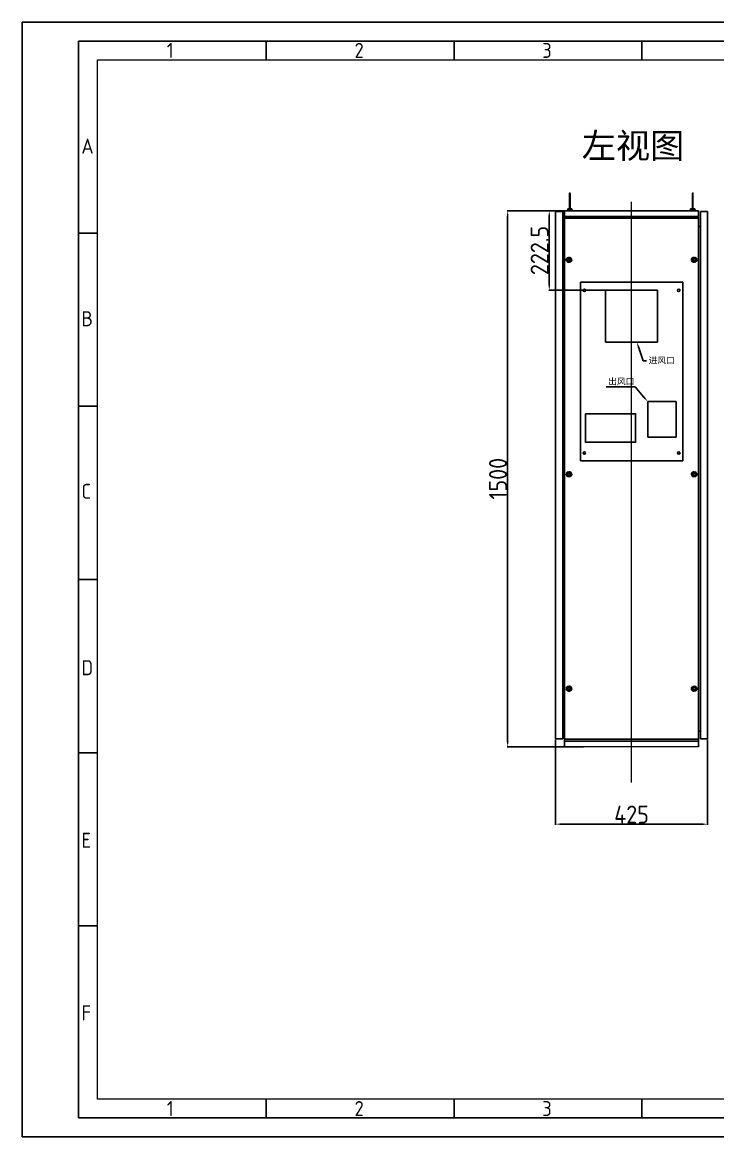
# Model space of a CAD drawing. Header units: millimetres. Extents: x 11314 to 23260, y 1528 to 5686.
# Drawn here: x 18850 to 20795, y 2567 to 5686 of the extents above; entities that cross this region are included whole.
import ezdxf
from ezdxf import colors
from ezdxf.entities.mleader import LeaderData, LeaderLine
from ezdxf.lldxf.tags import DXFTag
from ezdxf.math import Vec2, Vec3

# ---------------------------------------------------------------- set-up
doc = ezdxf.new("R2010")
doc.units = ezdxf.units.MM
doc.linetypes.add('PHANTOM', pattern=[12.7, 6.35, -1.27, 1.27, -1.27, 1.27, -1.27])
for name, color, linetype, lineweight in [('AM_BOR', 7, 'Continuous', 50), ('中心线', 1, 'CENTER2', 15), ('注释层', 3, 'Continuous', 0), ('轮廓层', 7, 'Continuous', 30)]:
    doc.layers.add(name, color=color, linetype=linetype, lineweight=lineweight)
doc.layers.add('Default', color=7, linetype='Continuous')
doc.layers.add('DV3_Default', color=7, linetype='Continuous')
doc.styles.get("Standard").update_dxf_attribs({"font": 'ISOCP.SHX', "bigfont": 'gbcbig.shx'})
tags = doc.linetypes.add('CENTER2', pattern=[28.575, 19.05, -3.175, 3.175, -3.175]).pattern_tags.tags
tags[10:11] = [DXFTag(74, 4), DXFTag(75, 0), DXFTag(340, '0'), DXFTag(46, 0.0), DXFTag(50, 0.0), DXFTag(44, 0.0), DXFTag(45, 0.0)]
tags[8:9] = [DXFTag(74, 4), DXFTag(75, 0), DXFTag(340, '0'), DXFTag(46, 0.0), DXFTag(50, 0.0), DXFTag(44, 0.0), DXFTag(45, 0.0)]
tags[6:7] = [DXFTag(74, 4), DXFTag(75, 0), DXFTag(340, '0'), DXFTag(46, 0.0), DXFTag(50, 0.0), DXFTag(44, 0.0), DXFTag(45, 0.0)]
tags[4:5] = [DXFTag(74, 4), DXFTag(75, 0), DXFTag(340, '0'), DXFTag(46, 0.0), DXFTag(50, 0.0), DXFTag(44, 0.0), DXFTag(45, 0.0)]
tags = doc.linetypes.add('HIDDEN2', pattern=[4.7625, 3.175, -1.5875]).pattern_tags.tags
tags[6:7] = [DXFTag(74, 4), DXFTag(75, 0), DXFTag(340, '0'), DXFTag(46, 0.0), DXFTag(50, 0.0), DXFTag(44, 0.0), DXFTag(45, 0.0)]
tags[4:5] = [DXFTag(74, 4), DXFTag(75, 0), DXFTag(340, '0'), DXFTag(46, 0.0), DXFTag(50, 0.0), DXFTag(44, 0.0), DXFTag(45, 0.0)]
doc.dimstyles.new('50#', dxfattribs={"dimtxt": 50, "dimasz": 15, "dimexe": 1.5, "dimexo": 3, "dimgap": 2, "dimtad": 1, "dimtoh": 1, "dimzin": 12, "dimdsep": 46, "dimtxsty": 'Standard', "dimcen": 20, "dimclrd": 3, "dimclre": 3, "dimclrt": 7, "dimadec": 0, "dimazin": 3, "dimtfac": 1, "dimtmove": 0, "dimatfit": 3, "dimfxl": 1, "dimarcsym": 0})

# ---------------------------------------------------------------- blocks, each defined once
blk = doc.blocks.new('JG-A3')
at = {"layer": 'AM_BOR', "color": 1, "lineweight": 25}
for p, q in [((0, 297), (420, 297)), ((0, 0), (0, 297)), ((15, 292), (415, 292)), ((15, 5), (15, 292)), ((65, 292), (65, 287)), ((115, 292), (115, 287)), ((165, 292), (165, 287)), ((20, 240.83), (15, 240.83)), ((20, 194.66), (15, 194.66)), ((20, 148.5), (15, 148.5)), ((20, 102.33), (15, 102.33)), ((20, 56.17), (15, 56.17)), ((65, 10), (65, 5)), ((115, 10), (115, 5)), ((165, 10), (165, 5)), ((415, 5), (15, 5)), ((420, 0), (0, 0))]:
    blk.add_line(p, q, dxfattribs=at)
at = {"layer": 'AM_BOR', "color": 50, "lineweight": 20}
for p, q in [((20, 287), (410, 287)), ((20, 10), (20, 287)), ((410, 10), (20, 10))]:
    blk.add_line(p, q, dxfattribs=at)
at = {"layer": 'AM_BOR', "color": 1, "lineweight": 25}
for s, p in [('1', (38.5, 287.5)), ('2', (88.5, 287.5)), ('3', (138.5, 287.5)), ('A', (15.75, 262)), ('B', (15.75, 216)), ('C', (15.75, 170)), ('D', (15.75, 123)), ('E', (15.75, 77)), ('F', (15.75, 31)), ('1', (38.5, 5.5)), ('2', (88.5, 5.5)), ('3', (138.5, 5.5))]:
    blk.add_text(s, height=4, dxfattribs=at).set_placement(p)
blk = doc.blocks.new('*D272')
at = {"layer": 'Defpoints', "color": 0, "lineweight": -2, "transparency": 16777216}
for p in [(20342, 3681), (20767, 3681), (20342, 3441.8)]:
    blk.add_point(p, dxfattribs=at)
at = {"layer": '轮廓层', "color": 3, "lineweight": -2, "transparency": 16777216}
for p, q in [((20342, 3678), (20342, 3440.3)), ((20767, 3678), (20767, 3440.3)), ((20752, 3441.8), (20357, 3441.8))]:
    blk.add_line(p, q, dxfattribs=at)
for points in [[(20357, 3444.3), (20357, 3439.3), (20342, 3441.8)], [(20752, 3444.3), (20752, 3439.3), (20767, 3441.8)]]:
    blk.add_solid(points, dxfattribs=at)
at = {"layer": '轮廓层', "color": 7, "transparency": 16777216, "insert": (20554.5, 3468.8), "char_height": 50, "attachment_point": 5}
blk.add_mtext('425', dxfattribs=at)
blk = doc.blocks.new('*D292')
at = {"layer": 'Defpoints', "color": 0, "lineweight": -2, "transparency": 16777216}
for p in [(20207.8, 5158.5), (20423.1, 5158.5), (20423.1, 3658.5)]:
    blk.add_point(p, dxfattribs=at)
at = {"layer": '轮廓层', "color": 3, "lineweight": -2, "transparency": 16777216}
for p, q in [((20420.1, 5158.5), (20206.3, 5158.5)), ((20207.8, 3673.5), (20207.8, 5143.5)), ((20420.1, 3658.5), (20206.3, 3658.5))]:
    blk.add_line(p, q, dxfattribs=at)
for points in [[(20205.3, 5143.5), (20210.3, 5143.5), (20207.8, 5158.5)], [(20205.3, 3673.5), (20210.3, 3673.5), (20207.8, 3658.5)]]:
    blk.add_solid(points, dxfattribs=at)
at = {"layer": '轮廓层', "color": 7, "transparency": 16777216, "insert": (20180.8, 4408.5), "char_height": 50, "attachment_point": 5, "rotation": 90}
blk.add_mtext('1500', dxfattribs=at)
blk = doc.blocks.new('*D293')
at = {"layer": 'Defpoints', "color": 0, "lineweight": -2, "transparency": 16777216}
for p in [(20502.9, 5158.5), (20324.2, 4936), (20522.7, 4936)]:
    blk.add_point(p, dxfattribs=at)
at = {"layer": '轮廓层', "color": 3, "lineweight": -2, "transparency": 16777216}
for p, q in [((20499.9, 5158.5), (20322.7, 5158.5)), ((20324.2, 5143.5), (20324.2, 4951)), ((20519.7, 4936), (20322.7, 4936))]:
    blk.add_line(p, q, dxfattribs=at)
for points in [[(20321.7, 5143.5), (20326.7, 5143.5), (20324.2, 5158.5)], [(20321.7, 4951), (20326.7, 4951), (20324.2, 4936)]]:
    blk.add_solid(points, dxfattribs=at)
at = {"layer": '轮廓层', "color": 7, "transparency": 16777216, "insert": (20297.2, 5047.3), "char_height": 50, "attachment_point": 5, "rotation": 90}
blk.add_mtext('222.5', dxfattribs=at)
blk = doc.blocks.new('zw$98B9')
at = {"layer": 'DV3_Default', "color": 7, "linetype": 'HIDDEN2', "ltscale": 5}
for p, q in [((0, 500), (286, 500)), ((0, 0), (0, 500)), ((286, 500), (286, 0)), ((286, 0), (0, 0))]:
    blk.add_line(p, q, dxfattribs=at)
at = {"layer": 'DV3_Default', "color": 7, "linetype": 'Continuous'}
for p, q in [((215.5, 477.5), (70.5, 477.5)), ((70.5, 477.5), (70.5, 332.5)), ((215.5, 332.5), (215.5, 477.5)), ((70.5, 332.5), (215.5, 332.5)), ((188, 66), (188, 166)), ((188, 166), (268, 166)), ((268, 166), (268, 66)), ((268, 66), (188, 66))]:
    blk.add_line(p, q, dxfattribs=at)
blk.add_lwpolyline([(14, 132), (154, 132), (154, 52), (14, 52)], close=True, dxfattribs=at)
for centre in [(11, 477), (275, 477), (11, 22), (275, 22)]:
    blk.add_circle(centre, 3.5, dxfattribs=at)
at = {"layer": 'Default', "color": 7, "linetype": 'Continuous'}
ml = blk.add_multileader_mtext('Standard', dxfattribs=at)
ml.set_content('\\pxsm0.9;{\\f仿宋|c0|p34;\\W1.;进风口\\P}', color=7)
ml.set_leader_properties(linetype='ByLayer')
ml.build(insert=Vec2(0, 0))
ml.multileader.update_dxf_attribs({"text_right_attachment_type": 5, "dogleg_length": 3.7, "arrow_head_size": 17.5})
ctx = ml.context
ctx.base_point, ctx.char_height, ctx.arrow_head_size, ctx.landing_gap_size, ctx.plane_origin = Vec3(184.5, 279.8), 17.5, 17.5, 6.12, Vec3(-1334.9, -784.4)
ctx.right_attachment = 5
notes = []
notes.append((ctx, [(0, (1, 1, 0), (175.8, 279.8), (1, 0), 8.61, [(0, [(157.6, 332.5)], 0, [])])]))
ctx.mtext.insert = Vec3(190.6, 289.8)
ml = blk.add_multileader_mtext('Standard', dxfattribs=at)
ml.set_content('\\pxsm0.9;{\\f仿宋|c0|p34;\\W1.;出风口\\P}', color=7)
ml.set_leader_properties(linetype='ByLayer')
ml.build(insert=Vec2(0, 0))
ml.multileader.update_dxf_attribs({"text_right_attachment_type": 5, "dogleg_length": 1.85, "arrow_head_size": 17.5})
ctx = ml.context
ctx.base_point, ctx.char_height, ctx.arrow_head_size, ctx.landing_gap_size, ctx.plane_origin = Vec3(71.4, 220.9), 17.5, 17.5, 6.12, Vec3(-1334.9, -784.4)
ctx.right_attachment = 5
notes.append((ctx, [(0, (1, 1, 0), (152.6, 206.7), (-1, 0), 1.85, [(0, [(188, 166)], 0, [])])]))
ctx.mtext.insert = Vec3(77.5, 230.9)
for ctx, leaders in notes:
    for number, flags, end, landing, length, lines in leaders:
        leader = LeaderData()
        leader.index, (leader.has_last_leader_line, leader.has_dogleg_vector, leader.attachment_direction) = number, flags
        leader.last_leader_point, leader.dogleg_vector, leader.dogleg_length = Vec3(end), Vec3(landing), length
        for number, points, colour, breaks in lines:
            line = LeaderLine()
            line.index, line.vertices, line.color, line.breaks = number, Vec3.list(points), colors.encode_raw_color(colour), breaks
            leader.lines.append(line)
        ctx.leaders.append(leader)

msp = doc.modelspace()

# ---------------------------------------------------------------- hatches: boundary and pattern name
at = {"layer": '轮廓层'}
for points in [[(20384.6852, 5206.9861, 1), (20378.6852, 5206.9861), (20378.6852, 5184.1986, 1), (20384.6852, 5184.1986)], [(20722.46, 5206.9861, -1), (20728.46, 5206.9861), (20728.46, 5184.1986, -1), (20722.46, 5184.1986)], [(20384.6852, 5186.8191, 1), (20378.6852, 5186.8191), (20378.6852, 5164.0317, 1), (20384.6852, 5164.0317)], [(20722.46, 5186.8191, -1), (20728.46, 5186.8191), (20728.46, 5164.0317, -1), (20722.46, 5164.0317)]]:
    msp.add_hatch(color=256, dxfattribs=at).paths.add_polyline_path(points)
h = msp.add_hatch(color=256, dxfattribs=at)
edge = h.paths.add_edge_path()
edge.add_spline(control_points=[(20390.1101, 5158.5286), (20389.2159, 5159.2595), (20387.6015, 5160.5791), (20387.531, 5162.6376), (20387.4995, 5163.5559)], knot_values=[0, 0, 0, 0, 5.460178901, 9.857955497, 9.857955497, 9.857955497, 9.857955497], degree=3, periodic=0)
edge.add_line((20387.4995, 5163.5559), (20376.1168, 5163.5559))
edge.add_spline(control_points=[(20376.1168, 5163.5559), (20376.0854, 5162.6376), (20376.0149, 5160.5791), (20374.4005, 5159.2595), (20373.5063, 5158.5286)], knot_values=[0, 0, 0, 0, 4.397776596, 9.857955497, 9.857955497, 9.857955497, 9.857955497], degree=3, periodic=0)
edge.add_line((20373.5063, 5158.5286), (20390.1101, 5158.5286))
h = msp.add_hatch(color=256, dxfattribs=at)
edge = h.paths.add_edge_path()
edge.add_spline(control_points=[(20717.0351, 5158.5286), (20717.9293, 5159.2595), (20719.5437, 5160.5791), (20719.6142, 5162.6376), (20719.6457, 5163.5559)], knot_values=[0, 0, 0, 0, 5.460178901, 9.857955497, 9.857955497, 9.857955497, 9.857955497], degree=3, periodic=0)
edge.add_line((20719.6457, 5163.5559), (20731.0284, 5163.5559))
edge.add_spline(control_points=[(20731.0284, 5163.5559), (20731.0598, 5162.6376), (20731.1303, 5160.5791), (20732.7447, 5159.2595), (20733.6389, 5158.5286)], knot_values=[0, 0, 0, 0, 4.397776596, 9.857955497, 9.857955497, 9.857955497, 9.857955497], degree=3, periodic=0)
edge.add_line((20733.6389, 5158.5286), (20717.0351, 5158.5286))

# ---------------------------------------------------------------- linework, layer by layer
at = {"lineweight": 5}
for p, q in [((20741.9724, 5158.5286), (20366.9724, 5158.5286)), ((20366.9724, 5158.5286), (20741.9724, 5158.5286))]:
    msp.add_line(p, q, dxfattribs=at)
at = {"color": 7, "linetype": 'Continuous', "lineweight": 15}
msp.add_line((20741.9724, 3658.5286), (20366.9724, 3658.5286), dxfattribs=at)
at = {"color": 8, "linetype": 'PHANTOM', "lineweight": 0}
for centre, radius in [((20379.4724, 5021.0286), 7.7456), ((20379.4724, 5021.0286), 6.4728), ((20379.4724, 5021.0286), 4.0879), ((20379.4724, 5021.0286), 3.8757), ((20729.4724, 5021.0286), 7.7456), ((20729.4724, 5021.0286), 6.4728), ((20729.4724, 5021.0286), 4.0879), ((20729.4724, 5021.0286), 3.8757), ((20379.4724, 4421.0286), 7.7456), ((20729.4724, 4421.0286), 7.7456), ((20379.4724, 4421.0286), 6.4728), ((20379.4724, 4421.0286), 4.0879), ((20379.4724, 4421.0286), 3.8757), ((20729.4724, 4421.0286), 6.4728), ((20729.4724, 4421.0286), 4.0879), ((20729.4724, 4421.0286), 3.8757), ((20379.4724, 3821.1157), 7.7456), ((20379.4724, 3821.1157), 6.4728), ((20379.4724, 3821.1157), 4.0879), ((20379.4724, 3821.1157), 3.8757), ((20729.4724, 3821.0286), 7.7456), ((20729.4724, 3821.0286), 6.4728), ((20729.4724, 3821.0286), 4.0879), ((20729.4724, 3821.0286), 3.8757)]:
    msp.add_circle(centre, radius, dxfattribs=at)
for centre in [(20379.4724, 5021.0286), (20379.4724, 5020.9414), (20729.4724, 5021.0286), (20729.4724, 5020.9414), (20379.4724, 4421.0286), (20379.4724, 4420.9414), (20729.4724, 4421.0286), (20729.4724, 4420.9414), (20379.4724, 3821.1157), (20379.4724, 3821.0286), (20729.4724, 3821.0286), (20729.4724, 3821.0286)]:
    msp.add_circle(centre, 3.5)
at = {"color": 7, "linetype": 'Continuous', "lineweight": 15}
for centre in [(20379.4724, 5021.0286), (20729.4724, 5021.0286), (20379.4724, 4421.0286), (20729.4724, 4421.0286), (20379.4724, 3821.1157), (20729.4724, 3821.0286)]:
    msp.add_circle(centre, 3.25, dxfattribs=at)
at = {"layer": '中心线'}
msp.add_line((20554.4724, 3558.5286), (20554.4724, 5183.4939), dxfattribs=at)
at = {"layer": '轮廓层'}
for p, q in [((20341.9724, 5156.0286), (20341.9724, 3681.0286)), ((20361.9724, 5156.0286), (20341.9724, 5156.0286)), ((20361.9724, 5156.0286), (20361.9724, 3681.0286)), ((20366.9724, 5158.5286), (20366.9724, 3658.5286)), ((20741.9724, 5158.5286), (20366.9724, 5158.5286)), ((20366.9724, 5158.5286), (20741.9724, 5158.5286)), ((20366.9724, 5158.5286), (20741.9724, 5158.5286)), ((20376.1168, 5163.5559), (20387.4995, 5163.5559)), ((20376.7192, 5163.5559), (20376.1168, 5163.5559)), ((20731.0284, 5163.5559), (20719.6457, 5163.5559)), ((20730.4259, 5163.5559), (20731.0284, 5163.5559)), ((20741.9724, 3658.5286), (20741.9724, 5158.5286)), ((20746.9724, 3681.0286), (20746.9724, 5156.0286)), ((20766.9724, 5156.0286), (20746.9724, 5156.0286)), ((20746.9724, 5156.0286), (20766.9724, 5156.0286)), ((20766.9724, 3681.0286), (20766.9724, 5156.0286)), ((20366.9724, 5114.5286), (20361.9724, 5114.5286)), ((20366.9724, 5142.5286), (20741.9724, 5142.5286)), ((20366.9724, 5137.5286), (20741.9724, 5137.5286)), ((20746.9724, 5114.5286), (20741.9724, 5114.5286)), ((20341.9724, 3681.0286), (20361.9724, 3681.0286)), ((20361.9724, 3702.5286), (20366.9724, 3702.5286)), ((20741.9724, 3702.5286), (20746.9724, 3702.5286)), ((20746.9724, 3681.0286), (20766.9724, 3681.0286)), ((20741.9724, 3679.5286), (20366.9724, 3679.5286)), ((20741.9724, 3674.5286), (20366.9724, 3674.5286))]:
    msp.add_line(p, q, dxfattribs=at)
for points in [[(20376.1168, 5163.5559), (20375.7152, 5160.948), (20376.5063, 5158.5286)], [(20387.4995, 5163.5559), (20387.9011, 5160.948), (20390.1101, 5158.5286)], [(20719.6457, 5163.5559), (20719.244, 5160.948), (20717.0351, 5158.5286)], [(20731.0284, 5163.5559), (20731.43, 5160.948), (20733.6389, 5158.5286)]]:
    msp.add_spline(points, degree=3, dxfattribs=at)

# ---------------------------------------------------------------- block references
at = {"lineweight": 0, "xscale": 10.5, "yscale": 10.5, "zscale": 10.5}
msp.add_blockref('JG-A3', (18850.2893, 2567.2504), dxfattribs=at)
at = {"layer": 'Default', "color": 7, "linetype": 'Continuous'}
msp.add_blockref('zw$98B9', (20411.4724, 4458.5286), dxfattribs=at)

# ---------------------------------------------------------------- texts
at = {"layer": '注释层', "color": 0, "insert": (20415.3596, 5375.4929), "char_height": 70, "width": 360.733247, "attachment_point": 1}
msp.add_mtext('{\\fSimSun|b0|i0|c134|p2;左视图}', dxfattribs=at)

# ---------------------------------------------------------------- dimensions: what is measured, and where the dimension line sits
at = {"layer": '轮廓层'}
for base, p1, p2, picture, middle in [((20207.7711, 5158.5286), (20423.066, 3658.5286), (20423.066, 5158.5286), '*D292', (20180.7711, 4408.5286)), ((20324.2326, 4936.0286), (20502.8951, 5158.5286), (20522.7465, 4936.0286), '*D293', (20297.2277, 5047.2786))]:
    dim = msp.add_linear_dim(base=base, p1=p1, p2=p2, angle=90, dimstyle='50#', dxfattribs=at)
    dim.commit()
    dim.dimension.update_dxf_attribs({"geometry": picture, "text_midpoint": middle})
dim = msp.add_linear_dim(base=(20341.9724, 3441.7695), p1=(20766.9724, 3681.0286), p2=(20341.9724, 3681.0286), dimstyle='50#', dxfattribs=at)
dim.commit()
dim.dimension.update_dxf_attribs({"geometry": '*D272', "text_midpoint": (20554.4724, 3468.7744)})

doc.saveas('drawing.dxf')
